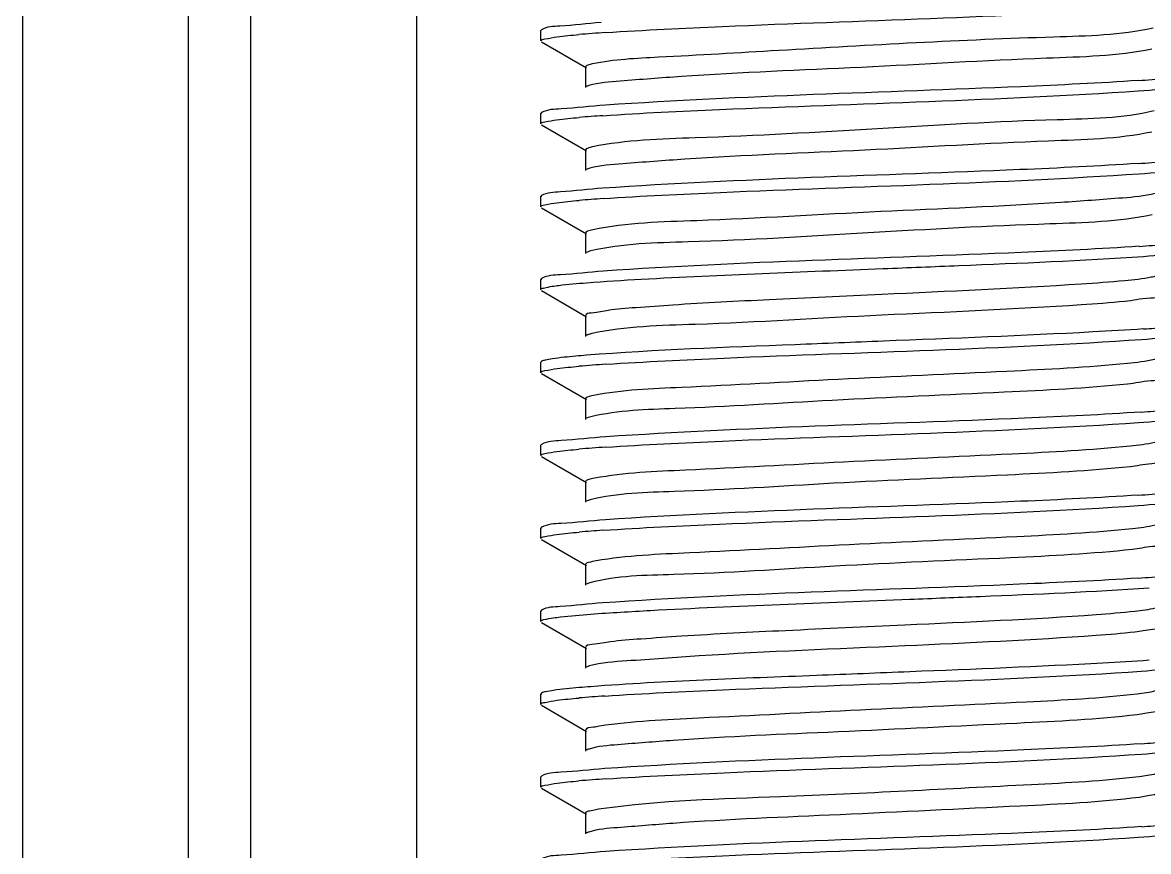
# Model space of a CAD drawing. Extents: x 4995099 to 5303443, y 4627657 to 4889583.
# Drawn here: x 5028668.5 to 5029072.7, y 4751348.8 to 4751646.4 of the extents above; entities that cross this region are included whole.
import ezdxf

# ---------------------------------------------------------------- set-up
doc = ezdxf.new("R2010")
doc.units = 0
doc.header["$LTSCALE"] = 1000
doc.header["$MEASUREMENT"] = 0
doc.layers.get('0').update_dxf_attribs({"color": 4, "linetype": 'CONTINUOUS'})

msp = doc.modelspace()

# ---------------------------------------------------------------- linework, layer by layer
at = {"linetype": 'Continuous'}
for p, q in [((5028668.47, 4754136.29), (5028668.47, 4748210.01)), ((5028728, 4754136.29), (5028728, 4748210.01)), ((5028750.33, 4754136.29), (5028750.33, 4748210.01)), ((5028809.86, 4754136.29), (5028809.86, 4748210.01)), ((5028854.79, 4751643.8), (5028854.51, 4751643.47)), ((5028854.51, 4751639.75), (5028854.51, 4751643.47)), ((5028854.51, 4751639.75), (5028854.51, 4751643.47)), ((5028854.79, 4751639.43), (5028870.94, 4751630.07)), ((5028870.62, 4751630.45), (5028870.62, 4751623.01)), ((5028854.79, 4751614.03), (5028854.51, 4751613.71)), ((5028854.51, 4751609.99), (5028854.51, 4751613.71)), ((5028854.51, 4751609.99), (5028854.51, 4751613.71)), ((5028854.79, 4751609.66), (5028870.94, 4751600.31)), ((5028870.62, 4751600.68), (5028870.62, 4751593.24)), ((5028854.79, 4751584.27), (5028854.51, 4751583.94)), ((5028854.51, 4751580.22), (5028854.51, 4751583.94)), ((5028854.51, 4751580.22), (5028854.51, 4751583.94)), ((5028854.79, 4751579.89), (5028870.94, 4751570.54)), ((5028870.62, 4751570.92), (5028870.62, 4751563.48)), ((5028854.79, 4751554.5), (5028854.51, 4751554.17)), ((5028854.51, 4751550.45), (5028854.51, 4751554.17)), ((5028854.51, 4751550.45), (5028854.51, 4751554.17)), ((5028854.79, 4751550.13), (5028870.94, 4751540.78)), ((5028870.62, 4751541.15), (5028870.62, 4751533.71)), ((5028854.79, 4751524.73), (5028854.51, 4751524.41)), ((5028854.51, 4751520.69), (5028854.51, 4751524.41)), ((5028854.51, 4751520.69), (5028854.51, 4751524.41)), ((5028854.79, 4751520.36), (5028870.94, 4751511.01)), ((5028870.62, 4751511.39), (5028870.62, 4751503.94)), ((5028854.79, 4751494.97), (5028854.51, 4751494.64)), ((5028854.51, 4751490.92), (5028854.51, 4751494.64)), ((5028854.51, 4751490.92), (5028854.51, 4751494.64)), ((5028854.79, 4751490.6), (5028870.94, 4751481.24)), ((5028870.62, 4751481.62), (5028870.62, 4751474.18)), ((5028854.79, 4751465.2), (5028854.51, 4751464.88)), ((5028854.51, 4751461.16), (5028854.51, 4751464.88)), ((5028854.51, 4751461.16), (5028854.51, 4751464.88)), ((5028854.79, 4751460.83), (5028870.94, 4751451.48)), ((5028870.62, 4751451.85), (5028870.62, 4751444.41)), ((5028854.79, 4751435.44), (5028854.51, 4751435.11)), ((5028854.51, 4751431.39), (5028854.51, 4751435.11)), ((5028854.51, 4751431.39), (5028854.51, 4751435.11)), ((5028854.79, 4751431.06), (5028870.94, 4751421.71)), ((5028870.62, 4751422.09), (5028870.62, 4751414.65)), ((5028854.79, 4751405.67), (5028854.51, 4751405.34)), ((5028854.51, 4751401.62), (5028854.51, 4751405.34)), ((5028854.51, 4751401.62), (5028854.51, 4751405.34)), ((5028854.79, 4751401.3), (5028870.94, 4751391.95)), ((5028870.62, 4751392.32), (5028870.62, 4751384.88)), ((5028854.79, 4751375.9), (5028854.51, 4751375.58)), ((5028854.51, 4751371.86), (5028854.51, 4751375.58)), ((5028854.51, 4751371.86), (5028854.51, 4751375.58)), ((5028854.79, 4751371.53), (5028870.94, 4751362.18)), ((5028870.62, 4751362.56), (5028870.62, 4751355.11))]:
    msp.add_line(p, q, dxfattribs=at)
for centre, radius, start, end in [((5028912.19, 4751119.41), 524.49, 93.7629, 94.806), ((5029034.58, 4752153.63), 529.2, 273.7391, 274.8053), ((5028911.03, 4751104.26), 509.83, 93.8436, 94.8037), ((5029034.47, 4752125.19), 530.53, 273.7327, 274.805), ((5028911.2, 4751072.31), 512.01, 93.832, 94.8034), ((5029035.02, 4752088.54), 523.63, 273.7674, 274.8061), ((5029037.08, 4752032.96), 497.72, 273.9056, 274.8068), ((5028912.37, 4750998.14), 526.7, 93.7522, 94.8054), ((5029036.01, 4752016.56), 511.13, 273.8366, 274.8035), ((5028912.17, 4750970.86), 524.21, 93.7643, 94.806), ((5029034.55, 4752005.08), 529.48, 273.7377, 274.8053), ((5028911.02, 4750955.5), 509.75, 93.844, 94.8037), ((5029034.45, 4751976.6), 530.76, 273.7316, 274.805), ((5028911.84, 4750885.76), 520, 93.7865, 94.8061), ((5029035.91, 4751898.8), 512.44, 273.8297, 274.8033), ((5028912.35, 4750849.54), 526.47, 93.7533, 94.8055), ((5029036.01, 4751867.79), 511.2, 273.8363, 274.8035)]:
    msp.add_arc(centre, radius, start, end, dxfattribs=at)
for points, knots in [([(5028877.77, 4751642.76), (5028891.77, 4751643.7), (5028955.55, 4751646.76), (5029019.39, 4751648.29), (5029069.09, 4751651.6)], [0, 0, 0, 0, 0.219814, 1, 1, 1, 1]), ([(5028876.18, 4751646.38), (5028871.23, 4751646.03), (5028864.29, 4751645.07), (5028856.73, 4751644.91), (5028854.79, 4751643.8)], [0, 0, 0, 0, 0.689661, 1, 1, 1, 1]), ([(5029074.34, 4751644.35), (5029062.71, 4751641.75), (5029017.5, 4751640.82), (5028958.48, 4751637.4), (5028903.33, 4751634.18), (5028880.88, 4751633.13), (5028873.11, 4751631.49)], [0, 0, 0, 0, 0.177164, 0.667524, 0.881863, 1, 1, 1, 1]), ([(5028854.51, 4751639.75), (5028854.51, 4751640.3), (5028857.41, 4751640.65), (5028858.87, 4751641.05), (5028860.33, 4751641.24)], [0, 0, 0, 0, 0.271257, 1, 1, 1, 1]), ([(5029073.86, 4751636.81), (5029061.47, 4751634.29), (5029026.42, 4751633.51), (5028970.31, 4751629.99), (5028919.12, 4751628.24), (5028886.65, 4751625.58), (5028875.43, 4751624.83), (5028871.8, 4751623.73)], [0, 0, 0, 0, 0.187313, 0.515693, 0.835167, 0.943815, 1, 1, 1, 1]), ([(5028873.11, 4751631.49), (5028872.48, 4751631.36), (5028871.73, 4751631.19), (5028870.62, 4751630.72), (5028870.62, 4751630.45)], [0, 0, 0, 0, 0.704879, 1, 1, 1, 1]), ([(5029069.09, 4751625.56), (5029055.04, 4751624.62), (5028991.27, 4751621.56), (5028927.42, 4751620.04), (5028877.77, 4751616.72)], [0, 0, 0, 0, 0.220557, 1, 1, 1, 1]), ([(5029069.01, 4751621.83), (5029074.42, 4751622.19), (5029081.99, 4751623.24), (5029090.25, 4751623.34), (5029092.35, 4751624.54)], [0, 0, 0, 0, 0.69122, 1, 1, 1, 1]), ([(5028871.8, 4751623.73), (5028871.63, 4751623.68), (5028871.34, 4751623.58), (5028871.06, 4751623.45), (5028870.95, 4751623.39)], [0, 0, 0, 0, 0.566993, 1, 1, 1, 1]), ([(5028876.85, 4751612.94), (5028890.8, 4751613.89), (5028954.85, 4751616.98), (5029018.98, 4751618.5), (5029069.01, 4751621.83)], [0, 0, 0, 0, 0.218031, 1, 1, 1, 1]), ([(5028877.77, 4751616.72), (5028872.45, 4751616.36), (5028865, 4751615.33), (5028856.86, 4751615.22), (5028854.79, 4751614.03)], [0, 0, 0, 0, 0.690963, 1, 1, 1, 1]), ([(5029074.74, 4751614.68), (5029063.44, 4751611.88), (5029029.88, 4751611.58), (5028975.15, 4751608.1), (5028919.6, 4751605.06), (5028885.22, 4751604.26), (5028873.15, 4751601.74)], [0, 0, 0, 0, 0.172802, 0.492825, 0.816897, 1, 1, 1, 1]), ([(5028854.51, 4751609.99), (5028854.51, 4751610.52), (5028857.35, 4751610.88), (5028858.78, 4751611.27), (5028860.22, 4751611.46)], [0, 0, 0, 0, 0.271613, 1, 1, 1, 1]), ([(5029073.95, 4751607.06), (5029061.75, 4751604.54), (5029027.08, 4751603.79), (5028971.34, 4751600.28), (5028920.27, 4751598.48), (5028887.46, 4751595.93), (5028875.97, 4751595.09), (5028872.13, 4751594.05)], [0, 0, 0, 0, 0.184784, 0.510672, 0.830509, 0.940967, 1, 1, 1, 1]), ([(5028873.15, 4751601.74), (5028872.5, 4751601.6), (5028871.75, 4751601.43), (5028870.62, 4751600.96), (5028870.62, 4751600.68)], [0, 0, 0, 0, 0.705132, 1, 1, 1, 1]), ([(5029069.01, 4751595.79), (5029054.84, 4751594.84), (5028990.79, 4751591.78), (5028926.66, 4751590.29), (5028876.85, 4751586.89)], [0, 0, 0, 0, 0.221461, 1, 1, 1, 1]), ([(5028872.13, 4751594.05), (5028871.89, 4751593.99), (5028871.49, 4751593.87), (5028871.1, 4751593.71), (5028870.95, 4751593.62)], [0, 0, 0, 0, 0.580357, 1, 1, 1, 1]), ([(5028876.98, 4751583.18), (5028890.99, 4751584.13), (5028955.13, 4751587.22), (5029019.36, 4751588.74), (5029069.42, 4751592.09)], [0, 0, 0, 0, 0.218602, 1, 1, 1, 1]), ([(5029069.42, 4751592.09), (5029074.73, 4751592.45), (5029082.17, 4751593.48), (5029090.29, 4751593.59), (5029092.35, 4751594.78)], [0, 0, 0, 0, 0.690907, 1, 1, 1, 1]), ([(5028876.85, 4751586.89), (5028871.75, 4751586.54), (5028864.59, 4751585.55), (5028856.78, 4751585.41), (5028854.79, 4751584.27)], [0, 0, 0, 0, 0.690198, 1, 1, 1, 1]), ([(5029075.1, 4751585.01), (5029071.31, 4751583.96), (5029059.89, 4751583.14), (5029027.16, 4751580.57), (5028976.06, 4751578.77), (5028920.23, 4751575.27), (5028885.46, 4751574.51), (5028873.21, 4751571.98)], [0, 0, 0, 0, 0.058314, 0.16832, 0.488078, 0.814598, 1, 1, 1, 1]), ([(5028854.51, 4751580.22), (5028854.51, 4751580.76), (5028857.37, 4751581.12), (5028858.81, 4751581.51), (5028860.25, 4751581.7)], [0, 0, 0, 0, 0.271515, 1, 1, 1, 1]), ([(5029074.01, 4751577.31), (5029061.98, 4751574.79), (5029027.69, 4751574), (5028972.25, 4751570.94), (5028917.48, 4751567.52), (5028883.88, 4751567.13), (5028872.5, 4751564.38)], [0, 0, 0, 0, 0.182564, 0.506012, 0.826068, 1, 1, 1, 1]), ([(5028873.21, 4751571.98), (5028872.56, 4751571.85), (5028871.78, 4751571.67), (5028870.62, 4751571.2), (5028870.62, 4751570.92)], [0, 0, 0, 0, 0.705784, 1, 1, 1, 1]), ([(5028872.5, 4751564.38), (5028872.19, 4751564.31), (5028871.66, 4751564.16), (5028871.14, 4751563.97), (5028870.95, 4751563.85)], [0, 0, 0, 0, 0.591995, 1, 1, 1, 1]), ([(5029069.42, 4751566.05), (5029055.29, 4751565.1), (5028991.14, 4751562.02), (5028926.92, 4751560.53), (5028876.98, 4751557.13)], [0, 0, 0, 0, 0.220602, 1, 1, 1, 1]), ([(5029070.98, 4751562.43), (5029075.92, 4751562.78), (5029082.86, 4751563.74), (5029090.42, 4751563.9), (5029092.35, 4751565.01)], [0, 0, 0, 0, 0.689629, 1, 1, 1, 1]), ([(5028977.47, 4751558.05), (5028986.52, 4751558.41), (5029017.7, 4751559.68), (5029048.89, 4751560.91), (5029070.98, 4751562.43)], [0, 0, 0, 0, 0.290468, 1, 1, 1, 1]), ([(5028876.98, 4751557.13), (5028871.85, 4751556.78), (5028864.64, 4751555.79), (5028856.8, 4751555.65), (5028854.79, 4751554.5)], [0, 0, 0, 0, 0.690304, 1, 1, 1, 1]), ([(5028870.98, 4751552.98), (5028877.52, 4751553.49), (5028913, 4751555.61), (5028948.52, 4751556.9), (5028977.47, 4751558.05)], [0, 0, 0, 0, 0.184687, 1, 1, 1, 1]), ([(5029075.42, 4751555.34), (5029074.87, 4751555.17), (5029071.17, 4751554.36), (5029067.39, 4751554), (5029064.2, 4751553.69)], [0, 0, 0, 0, 0.153321, 1, 1, 1, 1]), ([(5028854.51, 4751550.45), (5028854.51, 4751550.86), (5028856.5, 4751551.28), (5028857.59, 4751551.55), (5028858.63, 4751551.7)], [0, 0, 0, 0, 0.277625, 1, 1, 1, 1]), ([(5028858.63, 4751551.7), (5028859.41, 4751551.82), (5028863.51, 4751552.36), (5028867.64, 4751552.71), (5028870.98, 4751552.98)], [0, 0, 0, 0, 0.190334, 1, 1, 1, 1]), ([(5029064.2, 4751553.69), (5029058.99, 4751553.19), (5029029.92, 4751551.08), (5029000.81, 4751549.85), (5028976.94, 4751548.75)], [0, 0, 0, 0, 0.179859, 1, 1, 1, 1]), ([(5028976.94, 4751548.75), (5028963.46, 4751548.13), (5028938.55, 4751546.96), (5028908.88, 4751545.5), (5028890, 4751544.08), (5028879.57, 4751543.37), (5028874.7, 4751542.25), (5028870.63, 4751541.91), (5028870.62, 4751541.15)], [0, 0, 0, 0, 0.37902, 0.702957, 0.82783, 0.920921, 0.978777, 1, 1, 1, 1]), ([(5029076.52, 4751548.59), (5029076.52, 4751547.48), (5029070.15, 4751547.5), (5029067.28, 4751546.55), (5029064.2, 4751546.25)], [0, 0, 0, 0, 0.264851, 1, 1, 1, 1]), ([(5029064.2, 4751546.25), (5029058.99, 4751545.75), (5029029.92, 4751543.64), (5029000.81, 4751542.41), (5028976.94, 4751541.31)], [0, 0, 0, 0, 0.179859, 1, 1, 1, 1]), ([(5028976.94, 4751541.31), (5028954.65, 4751540.28), (5028920.08, 4751537.91), (5028885.01, 4751537.4), (5028872.85, 4751534.7)], [0, 0, 0, 0, 0.641833, 1, 1, 1, 1]), ([(5029070.98, 4751536.39), (5029064.88, 4751535.97), (5029033.73, 4751534.19), (5029002.54, 4751533), (5028977.47, 4751532.01)], [0, 0, 0, 0, 0.195815, 1, 1, 1, 1]), ([(5029070.21, 4751532.62), (5029075.34, 4751532.96), (5029082.52, 4751533.96), (5029090.35, 4751534.1), (5029092.35, 4751535.24)], [0, 0, 0, 0, 0.690247, 1, 1, 1, 1]), ([(5028872.85, 4751534.7), (5028872.46, 4751534.61), (5028871.81, 4751534.45), (5028871.18, 4751534.22), (5028870.95, 4751534.09)], [0, 0, 0, 0, 0.600683, 1, 1, 1, 1]), ([(5028977.47, 4751532.01), (5028966.92, 4751531.59), (5028931.42, 4751530.12), (5028895.89, 4751528.88), (5028870.98, 4751526.93)], [0, 0, 0, 0, 0.296913, 1, 1, 1, 1]), ([(5028877.9, 4751523.71), (5028892.05, 4751524.65), (5028956.15, 4751527.73), (5029020.34, 4751529.22), (5029070.21, 4751532.62)], [0, 0, 0, 0, 0.220973, 1, 1, 1, 1]), ([(5028870.98, 4751526.93), (5028869.71, 4751526.83), (5028865.58, 4751526.49), (5028861.46, 4751526.09), (5028858.63, 4751525.66)], [0, 0, 0, 0, 0.308662, 1, 1, 1, 1]), ([(5028858.63, 4751525.66), (5028857.8, 4751525.53), (5028856.51, 4751525.3), (5028855.21, 4751524.97), (5028854.79, 4751524.73)], [0, 0, 0, 0, 0.636492, 1, 1, 1, 1]), ([(5029065.17, 4751524.02), (5029050.78, 4751522.57), (5029016.12, 4751520.8), (5028962.69, 4751518.49), (5028913.3, 4751515.57), (5028883.81, 4751514.55), (5028873.43, 4751512.5)], [0, 0, 0, 0, 0.225861, 0.54177, 0.834708, 1, 1, 1, 1]), ([(5029076.2, 4751525.89), (5029075.8, 4751525.66), (5029072.14, 4751524.67), (5029068.43, 4751524.35), (5029065.17, 4751524.02)], [0, 0, 0, 0, 0.12359, 1, 1, 1, 1]), ([(5028854.51, 4751520.69), (5028854.51, 4751521.24), (5028857.43, 4751521.59), (5028858.9, 4751521.99), (5028860.37, 4751522.18)], [0, 0, 0, 0, 0.271161, 1, 1, 1, 1]), ([(5029076.52, 4751518.83), (5029076.53, 4751517.8), (5029070.67, 4751517.73), (5029068, 4751516.87), (5029065.17, 4751516.58)], [0, 0, 0, 0, 0.265506, 1, 1, 1, 1]), ([(5029065.17, 4751516.58), (5029050.47, 4751515.1), (5029015.13, 4751513.29), (5028960.92, 4751511.05), (5028911.62, 4751507.82), (5028882.39, 4751507.22), (5028872.55, 4751504.86)], [0, 0, 0, 0, 0.229569, 0.549908, 0.842706, 1, 1, 1, 1]), ([(5028873.43, 4751512.5), (5028872.72, 4751512.35), (5028871.89, 4751512.17), (5028870.62, 4751511.69), (5028870.62, 4751511.39)], [0, 0, 0, 0, 0.707927, 1, 1, 1, 1]), ([(5029070.21, 4751506.57), (5029056.23, 4751505.62), (5028992.13, 4751502.53), (5028927.95, 4751501.01), (5028877.9, 4751497.66)], [0, 0, 0, 0, 0.218362, 1, 1, 1, 1]), ([(5028872.55, 4751504.86), (5028872.23, 4751504.79), (5028871.68, 4751504.64), (5028871.15, 4751504.44), (5028870.95, 4751504.32)], [0, 0, 0, 0, 0.592962, 1, 1, 1, 1]), ([(5028877.76, 4751493.93), (5028891.76, 4751494.87), (5028955.53, 4751497.93), (5029019.37, 4751499.46), (5029069.07, 4751502.77)], [0, 0, 0, 0, 0.219771, 1, 1, 1, 1]), ([(5029069.07, 4751502.77), (5029074.47, 4751503.13), (5029082.02, 4751504.18), (5029090.26, 4751504.28), (5029092.35, 4751505.48)], [0, 0, 0, 0, 0.691176, 1, 1, 1, 1]), ([(5028877.9, 4751497.66), (5028872.55, 4751497.31), (5028865.05, 4751496.27), (5028856.87, 4751496.16), (5028854.79, 4751494.97)], [0, 0, 0, 0, 0.691058, 1, 1, 1, 1]), ([(5029076.2, 4751496.13), (5029075.83, 4751495.91), (5029072.48, 4751494.97), (5029069.07, 4751494.66), (5029066.09, 4751494.35)], [0, 0, 0, 0, 0.125811, 1, 1, 1, 1]), ([(5028854.51, 4751490.92), (5028854.51, 4751491.47), (5028857.41, 4751491.82), (5028858.87, 4751492.22), (5028860.33, 4751492.41)], [0, 0, 0, 0, 0.271269, 1, 1, 1, 1]), ([(5029066.09, 4751494.35), (5029051.99, 4751492.87), (5029017.65, 4751491.12), (5028964.4, 4751488.77), (5028914.55, 4751485.93), (5028884.6, 4751484.79), (5028873.87, 4751482.81)], [0, 0, 0, 0, 0.220957, 0.535192, 0.830069, 1, 1, 1, 1]), ([(5029066.09, 4751486.91), (5029051.46, 4751485.38), (5029015.94, 4751483.57), (5028961.3, 4751481.34), (5028911.59, 4751477.95), (5028882.1, 4751477.53), (5028872.32, 4751475.04)], [0, 0, 0, 0, 0.227343, 0.549346, 0.844044, 1, 1, 1, 1]), ([(5029076.52, 4751489.06), (5029076.53, 4751488.11), (5029071.17, 4751487.96), (5029068.7, 4751487.18), (5029066.09, 4751486.91)], [0, 0, 0, 0, 0.266267, 1, 1, 1, 1]), ([(5028873.87, 4751482.81), (5028873.05, 4751482.66), (5028872.12, 4751482.45), (5028870.62, 4751481.96), (5028870.62, 4751481.62)], [0, 0, 0, 0, 0.7122, 1, 1, 1, 1]), ([(5028872.32, 4751475.04), (5028872.04, 4751474.97), (5028871.58, 4751474.84), (5028871.12, 4751474.66), (5028870.95, 4751474.56)], [0, 0, 0, 0, 0.585894, 1, 1, 1, 1]), ([(5029069.07, 4751476.73), (5029055.02, 4751475.79), (5028991.25, 4751472.73), (5028927.4, 4751471.21), (5028877.76, 4751467.89)], [0, 0, 0, 0, 0.2206, 1, 1, 1, 1]), ([(5029069, 4751473), (5029074.41, 4751473.36), (5029081.98, 4751474.41), (5029090.25, 4751474.51), (5029092.35, 4751475.71)], [0, 0, 0, 0, 0.69123, 1, 1, 1, 1]), ([(5028876.85, 4751464.11), (5028890.79, 4751465.06), (5028954.84, 4751468.15), (5029018.97, 4751469.67), (5029069, 4751473)], [0, 0, 0, 0, 0.218012, 1, 1, 1, 1]), ([(5028877.76, 4751467.89), (5028872.44, 4751467.53), (5028864.99, 4751466.5), (5028856.86, 4751466.39), (5028854.79, 4751465.2)], [0, 0, 0, 0, 0.69095, 1, 1, 1, 1]), ([(5029076.2, 4751466.36), (5029075.85, 4751466.16), (5029072.81, 4751465.27), (5029069.7, 4751464.98), (5029066.98, 4751464.68)], [0, 0, 0, 0, 0.128207, 1, 1, 1, 1]), ([(5028854.51, 4751461.16), (5028854.51, 4751461.69), (5028857.35, 4751462.05), (5028858.78, 4751462.44), (5028860.22, 4751462.63)], [0, 0, 0, 0, 0.271616, 1, 1, 1, 1]), ([(5029066.98, 4751464.68), (5029053.18, 4751463.17), (5029019.23, 4751461.45), (5028966.23, 4751459.06), (5028915.93, 4751456.29), (5028885.5, 4751455.04), (5028874.41, 4751453.14)], [0, 0, 0, 0, 0.215853, 0.528156, 0.824971, 1, 1, 1, 1]), ([(5029076.52, 4751459.3), (5029076.53, 4751458.42), (5029071.65, 4751458.2), (5029069.37, 4751457.5), (5029066.98, 4751457.24)], [0, 0, 0, 0, 0.267184, 1, 1, 1, 1]), ([(5029066.98, 4751457.24), (5029052.43, 4751455.65), (5029016.77, 4751453.85), (5028961.75, 4751451.63), (5028911.66, 4751448.08), (5028881.86, 4751447.86), (5028872.13, 4751445.22)], [0, 0, 0, 0, 0.224873, 0.548357, 0.845013, 1, 1, 1, 1]), ([(5028874.41, 4751453.14), (5028873.45, 4751452.98), (5028872.4, 4751452.73), (5028870.62, 4751452.24), (5028870.62, 4751451.85)], [0, 0, 0, 0, 0.716288, 1, 1, 1, 1]), ([(5029069, 4751446.96), (5029054.83, 4751446.01), (5028990.78, 4751442.95), (5028926.65, 4751441.46), (5028876.85, 4751438.06)], [0, 0, 0, 0, 0.221489, 1, 1, 1, 1]), ([(5028872.13, 4751445.22), (5028871.89, 4751445.16), (5028871.49, 4751445.04), (5028871.1, 4751444.88), (5028870.95, 4751444.79)], [0, 0, 0, 0, 0.579461, 1, 1, 1, 1]), ([(5028987.01, 4751439.37), (5028995.45, 4751439.71), (5029024.09, 4751440.89), (5029052.74, 4751442.05), (5029072.91, 4751443.51)], [0, 0, 0, 0, 0.294536, 1, 1, 1, 1]), ([(5028876.85, 4751438.06), (5028871.74, 4751437.71), (5028864.58, 4751436.72), (5028856.78, 4751436.58), (5028854.79, 4751435.44)], [0, 0, 0, 0, 0.690195, 1, 1, 1, 1]), ([(5028872.45, 4751434.02), (5028879.6, 4751434.56), (5028917.77, 4751436.77), (5028955.98, 4751438.12), (5028987.01, 4751439.37)], [0, 0, 0, 0, 0.18765, 1, 1, 1, 1]), ([(5028859.04, 4751432.7), (5028859.89, 4751432.82), (5028864.34, 4751433.39), (5028868.82, 4751433.75), (5028872.45, 4751434.02)], [0, 0, 0, 0, 0.190818, 1, 1, 1, 1]), ([(5029067.84, 4751435.01), (5029063.22, 4751434.48), (5029035.7, 4751432.29), (5029008.13, 4751431.13), (5028985.2, 4751430.07)], [0, 0, 0, 0, 0.168264, 1, 1, 1, 1]), ([(5029076.2, 4751436.59), (5029075.88, 4751436.41), (5029073.12, 4751435.57), (5029070.29, 4751435.29), (5029067.84, 4751435.01)], [0, 0, 0, 0, 0.130748, 1, 1, 1, 1]), ([(5028854.51, 4751431.39), (5028854.51, 4751431.83), (5028856.72, 4751432.24), (5028857.9, 4751432.53), (5028859.04, 4751432.7)], [0, 0, 0, 0, 0.275706, 1, 1, 1, 1]), ([(5028985.2, 4751430.07), (5028970.92, 4751429.4), (5028944.27, 4751428.17), (5028912.42, 4751426.66), (5028891.91, 4751425.15), (5028880.46, 4751424.44), (5028875.14, 4751423.19), (5028870.63, 4751422.92), (5028870.62, 4751422.09)], [0, 0, 0, 0, 0.372666, 0.697897, 0.824569, 0.919388, 0.97842, 1, 1, 1, 1]), ([(5029067.84, 4751427.57), (5029063.22, 4751427.04), (5029035.7, 4751424.85), (5029008.13, 4751423.69), (5028985.2, 4751422.62)], [0, 0, 0, 0, 0.168264, 1, 1, 1, 1]), ([(5029076.52, 4751429.53), (5029076.53, 4751428.73), (5029072.11, 4751428.44), (5029070.01, 4751427.82), (5029067.84, 4751427.57)], [0, 0, 0, 0, 0.268221, 1, 1, 1, 1]), ([(5028985.2, 4751422.62), (5028960.61, 4751421.49), (5028927.24, 4751420.33), (5028889.65, 4751417.44), (5028876.32, 4751416.65), (5028871.97, 4751415.41)], [0, 0, 0, 0, 0.650517, 0.880557, 1, 1, 1, 1]), ([(5028871.97, 4751415.41), (5028871.77, 4751415.36), (5028871.42, 4751415.25), (5028871.08, 4751415.1), (5028870.95, 4751415.02)], [0, 0, 0, 0, 0.573615, 1, 1, 1, 1]), ([(5028877.5, 4751404.62), (5028891.62, 4751405.57), (5028955.83, 4751408.65), (5029020.12, 4751410.15), (5029070.14, 4751413.55)], [0, 0, 0, 0, 0.220168, 1, 1, 1, 1]), ([(5029072.91, 4751417.46), (5029067.39, 4751417.06), (5029038.77, 4751415.36), (5029010.12, 4751414.25), (5028987.01, 4751413.32)], [0, 0, 0, 0, 0.19327, 1, 1, 1, 1]), ([(5029070.14, 4751413.55), (5029075.28, 4751413.9), (5029082.49, 4751414.89), (5029090.35, 4751415.03), (5029092.35, 4751416.18)], [0, 0, 0, 0, 0.69031, 1, 1, 1, 1]), ([(5028987.01, 4751413.32), (5028975.86, 4751412.88), (5028937.67, 4751411.31), (5028899.44, 4751410.01), (5028872.45, 4751407.98)], [0, 0, 0, 0, 0.291869, 1, 1, 1, 1]), ([(5028859.04, 4751406.66), (5028858.12, 4751406.52), (5028856.69, 4751406.27), (5028855.25, 4751405.93), (5028854.79, 4751405.67)], [0, 0, 0, 0, 0.640469, 1, 1, 1, 1]), ([(5028872.45, 4751407.98), (5028871.07, 4751407.87), (5028866.59, 4751407.51), (5028862.11, 4751407.1), (5028859.04, 4751406.66)], [0, 0, 0, 0, 0.308073, 1, 1, 1, 1]), ([(5029076.2, 4751406.83), (5029075.9, 4751406.66), (5029073.42, 4751405.87), (5029070.86, 4751405.61), (5029068.65, 4751405.34)], [0, 0, 0, 0, 0.133548, 1, 1, 1, 1]), ([(5028854.51, 4751401.62), (5028854.51, 4751402.17), (5028857.38, 4751402.52), (5028858.83, 4751402.92), (5028860.28, 4751403.11)], [0, 0, 0, 0, 0.271401, 1, 1, 1, 1]), ([(5029068.65, 4751405.34), (5029055.48, 4751403.76), (5029022.34, 4751402.11), (5028969.87, 4751399.64), (5028918.77, 4751397), (5028887.4, 4751395.57), (5028875.6, 4751393.8)], [0, 0, 0, 0, 0.205692, 0.514145, 0.814818, 1, 1, 1, 1]), ([(5029068.65, 4751397.9), (5029054.33, 4751396.18), (5029018.47, 4751394.53), (5028962.98, 4751391.71), (5028915.08, 4751389.83), (5028885.38, 4751387.38), (5028875.19, 4751386.61), (5028871.85, 4751385.61)], [0, 0, 0, 0, 0.219299, 0.545275, 0.845986, 0.946989, 1, 1, 1, 1]), ([(5029076.52, 4751399.76), (5029076.53, 4751399.03), (5029072.55, 4751398.69), (5029070.62, 4751398.13), (5029068.65, 4751397.9)], [0, 0, 0, 0, 0.269573, 1, 1, 1, 1]), ([(5028875.6, 4751393.8), (5028874.87, 4751393.69), (5028873.46, 4751393.29), (5028870.63, 4751393.33), (5028870.62, 4751392.32)], [0, 0, 0, 0, 0.420943, 1, 1, 1, 1]), ([(5028871.85, 4751385.61), (5028871.67, 4751385.56), (5028871.37, 4751385.46), (5028871.07, 4751385.33), (5028870.95, 4751385.26)], [0, 0, 0, 0, 0.56834, 1, 1, 1, 1]), ([(5029070.14, 4751387.5), (5029056.1, 4751386.55), (5028991.89, 4751383.45), (5028927.6, 4751381.95), (5028877.5, 4751378.57)], [0, 0, 0, 0, 0.218828, 1, 1, 1, 1]), ([(5029070.21, 4751383.79), (5029075.33, 4751384.13), (5029082.52, 4751385.13), (5029090.35, 4751385.27), (5029092.35, 4751386.41)], [0, 0, 0, 0, 0.69025, 1, 1, 1, 1]), ([(5028877.89, 4751374.88), (5028892.04, 4751375.82), (5028956.14, 4751378.9), (5029020.33, 4751380.39), (5029070.21, 4751383.79)], [0, 0, 0, 0, 0.220945, 1, 1, 1, 1]), ([(5028877.5, 4751378.57), (5028872.24, 4751378.22), (5028864.87, 4751377.2), (5028856.84, 4751377.08), (5028854.79, 4751375.9)], [0, 0, 0, 0, 0.690745, 1, 1, 1, 1]), ([(5028854.51, 4751371.86), (5028854.51, 4751372.41), (5028857.43, 4751372.76), (5028858.9, 4751373.16), (5028860.37, 4751373.35)], [0, 0, 0, 0, 0.27117, 1, 1, 1, 1]), ([(5029069.42, 4751375.67), (5029056.58, 4751374.05), (5029013.59, 4751372.01), (5028949.28, 4751368.37), (5028897.57, 4751367.14), (5028876.25, 4751364.13)], [0, 0, 0, 0, 0.200632, 0.666276, 1, 1, 1, 1]), ([(5029076.2, 4751377.06), (5029075.92, 4751376.9), (5029073.71, 4751376.17), (5029071.4, 4751375.92), (5029069.42, 4751375.67)], [0, 0, 0, 0, 0.136537, 1, 1, 1, 1]), ([(5029076.52, 4751370), (5029076.53, 4751369.33), (5029072.97, 4751368.94), (5029071.2, 4751368.45), (5029069.42, 4751368.23)], [0, 0, 0, 0, 0.271092, 1, 1, 1, 1]), ([(5029069.42, 4751368.23), (5029055.25, 4751366.44), (5029019.35, 4751364.84), (5028963.61, 4751361.96), (5028915.25, 4751360.1), (5028885.3, 4751357.59), (5028875.05, 4751356.85), (5028871.74, 4751355.81)], [0, 0, 0, 0, 0.216257, 0.543315, 0.846143, 0.947493, 1, 1, 1, 1]), ([(5028876.25, 4751364.13), (5028874.84, 4751363.93), (5028873.38, 4751363.56), (5028870.62, 4751363.1), (5028870.62, 4751362.56)], [0, 0, 0, 0, 0.724965, 1, 1, 1, 1]), ([(5029070.21, 4751357.74), (5029056.23, 4751356.79), (5028992.12, 4751353.7), (5028927.94, 4751352.18), (5028877.89, 4751348.83)], [0, 0, 0, 0, 0.21838, 1, 1, 1, 1]), ([(5028871.74, 4751355.81), (5028871.59, 4751355.77), (5028871.32, 4751355.67), (5028871.06, 4751355.55), (5028870.95, 4751355.49)], [0, 0, 0, 0, 0.563561, 1, 1, 1, 1]), ([(5028877.74, 4751345.1), (5028891.74, 4751346.04), (5028955.51, 4751349.1), (5029019.35, 4751350.63), (5029069.05, 4751353.94)], [0, 0, 0, 0, 0.219727, 1, 1, 1, 1]), ([(5029069.05, 4751353.94), (5029074.45, 4751354.3), (5029082.01, 4751355.35), (5029090.26, 4751355.45), (5029092.35, 4751356.65)], [0, 0, 0, 0, 0.691188, 1, 1, 1, 1]), ([(5028877.89, 4751348.83), (5028872.54, 4751348.47), (5028865.05, 4751347.44), (5028856.87, 4751347.33), (5028854.79, 4751346.14)], [0, 0, 0, 0, 0.691048, 1, 1, 1, 1])]:
    msp.add_open_spline(points, degree=3, knots=knots, dxfattribs=at)
for points in [[(5028860.33, 4751641.24), (5028862.96, 4751641.58), (5028865.61, 4751641.83), (5028868.25, 4751642.05)], [(5028860.22, 4751611.46), (5028862.91, 4751611.81), (5028865.62, 4751612.06), (5028868.33, 4751612.29)], [(5028860.25, 4751581.7), (5028862.94, 4751582.05), (5028865.63, 4751582.3), (5028868.33, 4751582.52)], [(5028860.37, 4751522.18), (5028862.99, 4751522.52), (5028865.62, 4751522.76), (5028868.25, 4751522.99)], [(5028860.33, 4751492.41), (5028862.96, 4751492.75), (5028865.61, 4751492.99), (5028868.25, 4751493.22)], [(5028860.22, 4751462.63), (5028862.91, 4751462.98), (5028865.62, 4751463.23), (5028868.33, 4751463.46)], [(5028860.28, 4751403.11), (5028862.94, 4751403.45), (5028865.6, 4751403.7), (5028868.27, 4751403.92)], [(5028860.37, 4751373.35), (5028862.98, 4751373.69), (5028865.62, 4751373.93), (5028868.25, 4751374.16)]]:
    msp.add_open_spline(points, degree=3, dxfattribs=at)

doc.saveas('drawing.dxf')
